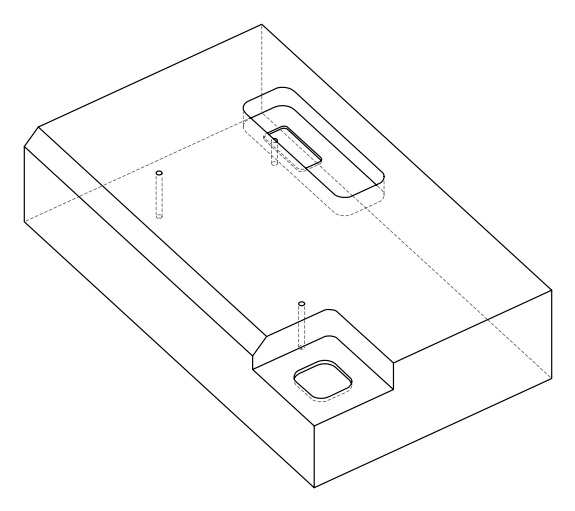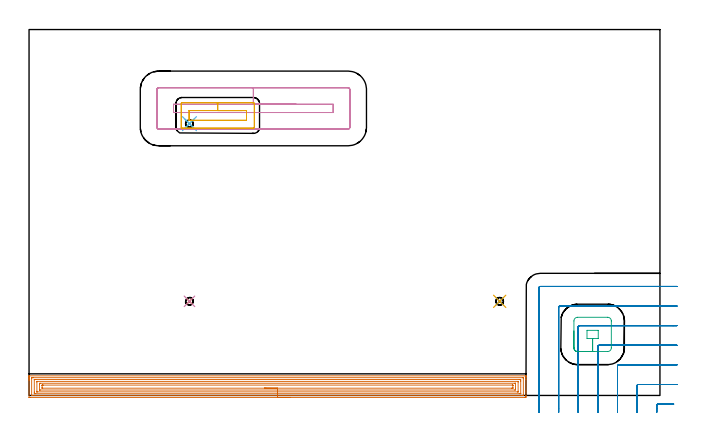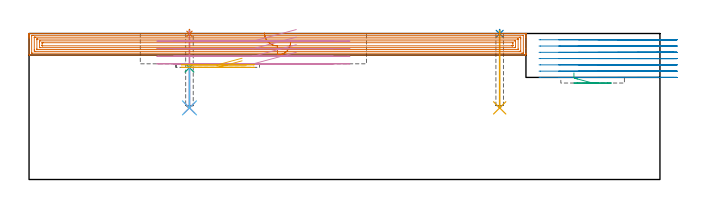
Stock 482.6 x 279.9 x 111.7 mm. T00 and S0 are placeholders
(PLAN: 11 operations, 5 tool changes, 38.7 min)
(1 SPOT_DRILL | STEP1POCKET | NXT0321_9005460120000 | 0.03 min | 2 mm3)
(2 SPOT_DRILL_1 | STEP1POCKET_1 | NXT0321_9005460120000 | 0.03 min | 0 mm3)
(3 SPOT_DRILL_2 | STEP1POCKET_2 | NXT0321_9005460120000 | 0.03 min | 2788 mm3)
(4 DRILL_BLIND_HOLE_INTO_CENTER | STEP1POCKET | UGT0301_453 | 0.24 min | 1447 mm3)
(5 DRILL_BLIND_HOLE_INTO_CENTER_1 | STEP1POCKET_1 | UGT0301_453 | 0.24 min | 1447 mm3)
(6 DRILL_BLIND_HOLE_INTO_CENTER_2 | STEP1POCKET_2 | UGT0301_453 | 0.14 min | 785 mm3)
(7 AREA_MILL | FG_CHAMFER_SURFACE | UGT0205_001 | 18.57 min | 52743 mm3)
(8 MILL_CORNER_NOTCH_RECTANGULAR | CORNER_NOTCH_RECTANGULAR | UGT0201_094 | Follow Part, ap 5, ae 75% | 12.16 min | 319799 mm3)
(9 MILL_RECTANGULAR_POCKET | POCKET_RECTANGULAR_STRAIGHT | UGT0201_094 | Follow Part, ap 5, ae 75% | 0.46 min | 9057 mm3)
(10 MILL_RECTANGULAR_POCKET_1 | POCKET_RECTANGULAR_STRAIGHT_1 | UGT0201_109 | Follow Part, ap 6.35, ae 75% | 5.57 min | 222688 mm3)
(11 MILL_RECTANGULAR_POCKET_2 | POCKET_RECTANGULAR_STRAIGHT_2 | NXT0201_009 | Follow Part, ap 2, ae 75% | 1.2 min | 4455 mm3)
(TOOL NXT0321_9005460120000 | NC Spot Drill, 142deg, 12mm, Carbide, Uncoated | D12 PA142 FL30 Z2)
(TOOL UGT0301_453 | Carbide Drill 5.8 mm | D5.8 PA118 FL57 Z2)
(TOOL UGT0205_001 | Chamfer Mill 20 x 3 x 45 deg. | D20 FL50 Z2)
(TOOL UGT0201_094 | End mill 20 mm | D20 FL38 Z4)
(TOOL UGT0201_109 | End Mill 25.4 mm | D25.4 FL25 Z2)
(TOOL NXT0201_009 | ENDMILL 8mm [2P460-0800-NA 1630] | D8 FL26 Z6)
(OP 1 SPOT_DRILL)
G17 G21 G94 G90
T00 M6
G54
G17 G0 G90 X122.7 Y72. S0 M3
G43 Z121.7 H0
G94 G81 G98 Z111.45 F250. R114.7
G80
M5
M2
(OP 2 SPOT_DRILL_1)
G17 G21 G94 G90
T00 M6
G54
G17 G0 G90 X360. Y72. S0 M3
G43 Z121.7 H0
G94 G81 G98 Z111.45 F250. R114.7
G80
M5
M2
(OP 3 SPOT_DRILL_2)
G17 G21 G94 G90
T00 M6
G54
G17 G0 G90 X122.7 Y207.9 S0 M3
G43 Z121.7 H0
G94 G81 G98 Z85.55 F250. R88.8
G80
M5
M2
(OP 4 DRILL_BLIND_HOLE_INTO_CENTER)
G17 G21 G94 G90
T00 M6
G54
G17 G0 G90 X122.7 Y72. S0 M3
G43 Z121.7 H0
G94 G81 G98 Z54.8 F250. R113.7
G80
M5
M2
(OP 5 DRILL_BLIND_HOLE_INTO_CENTER_1)
G17 G21 G94 G90
T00 M6
G54
G17 G0 G90 X360. Y72. S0 M3
G43 Z121.7 H0
G94 G81 G98 Z54.8 F250. R113.7
G80
M5
M2
(OP 6 DRILL_BLIND_HOLE_INTO_CENTER_2)
G17 G21 G94 G90
T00 M6
G54
G17 G0 G90 X122.7 Y207.9 S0 M3
G43 Z121.7 H0
G94 G81 G98 Z54.8 F250. R87.8
G80
M5
M2
(OP 7 AREA_MILL)
G17 G21 G94 G90
T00 M6
G54
G17 G0 G90 X200.05 Y-1.5 S1061 M3
G43 Z121.7 H0
Z105.2
G94 G1 X200.012 Z104.328 F250.
X199.898 Z103.464
X199.709 Z102.612
X199.447 Z101.78
X199.113 Z100.974
X198.71 Z100.2
X198.242 Z99.464
X197.71 Z98.772
X197.121 Z98.129
X196.478 Z97.54
X195.786 Z97.008
X195.05 Z96.54
X194.276 Z96.137
X193.47 Z95.803
X192.638 Z95.541
X191.787 Z95.352
X190.922 Z95.238
X190.05 Z95.2
X0.621
X0.099 Y-1.495 Z95.203
X0.01 Y-1.492 Z95.206
X0. Y-1.398 Z95.3
Y11.395 Z108.091
Y12.004 Z108.698
Y12.538 Z109.235
Y12.879 Z109.575
Y13.414 Z110.11
Y13.755 Z110.449
Y14.436 Z111.136
Y14.712 Z111.412
X0.003 Y14.858 Z111.551
X0.01 Y14.997 Z111.688
X0.174 Y15. Z111.7
X379.926
X380.09 Y14.997 Z111.688
X380.097 Y14.859 Z111.551
X380.1 Y14.713 Z111.412
Y14.436 Z111.135
Y13.755 Z110.449
Y12.539 Z109.235
Y12.004 Z108.698
Y3.381 Z100.079
Y-0.255 Z96.443
Y-0.523 Z96.175
X380.095 Y-1.13 Z95.567
X380.09 Y-1.493 Z95.205
X379.853 Y-1.497 Z95.202
X379.479 Y-1.5 Z95.2
X190.05
Y-0.086 Z96.614
X2.408 Y-0.085 Z96.615
X2.234 Y-0.084 Z96.616
X2.055 Y-0.08 Z96.62
X2.017 Y-0.079 Z96.621
X2.01 Y-0.057 Z96.643
X2.006 Y-0.026 Z96.674
X2.001 Y0.144 Z96.844
Y13.278 Z109.978
X2.003 Y13.412 Z110.112
X2.008 Y13.518 Z110.218
X2.012 Y13.579 Z110.279
X2.048 Y13.58 Z110.28
X2.408 Y13.584 Z110.284
X2.581 Y13.585 Z110.285
X3.301 Y13.586 Z110.286
X377.692 Y13.585 Z110.285
X377.866 Y13.584 Z110.284
X378.045 Y13.58 Z110.28
X378.083 Y13.579 Z110.279
X378.09 Y13.557 Z110.257
X378.094 Y13.526 Z110.226
X378.099 Y13.356 Z110.056
X378.1 Y0.222 Z96.922
X378.097 Y0.088 Z96.788
X378.093 Y-0.018 Z96.682
X378.088 Y-0.079 Z96.621
X378.052 Y-0.08 Z96.62
X377.692 Y-0.084 Z96.616
X377.519 Y-0.085 Z96.615
X376.799 Y-0.086 Z96.614
X190.05
Y1.328 Z98.028
X5.088 Y1.329 Z98.029
X4.365 Y1.33 Z98.03
X4.195 Y1.332 Z98.032
X4.033 Y1.335 Z98.035
X4.01 Y1.496 Z98.196
X4.004 Y1.684 Z98.384
X4. Y2.372 Z99.072
Y2.563 Z99.263
X4.001 Y12.004 Z108.704
X4.003 Y12.099 Z108.799
X4.007 Y12.146 Z108.846
X4.01 Y12.164 Z108.864
X4.029 Y12.166 Z108.866
X4.195 Y12.169 Z108.869
X4.917 Y12.171 Z108.871
X5.088
X375.012
X375.735 Y12.17 Z108.87
X375.905 Y12.168 Z108.868
X376.068 Y12.165 Z108.865
X376.09 Y12.004 Z108.704
X376.096 Y11.817 Z108.517
X376.099 Y11.128 Z107.828
X376.1 Y10.937 Z107.637
X376.099 Y1.496 Z98.196
X376.097 Y1.401 Z98.101
X376.093 Y1.354 Z98.054
X376.09 Y1.336 Z98.036
X376.071 Y1.334 Z98.034
X375.905 Y1.331 Z98.031
X375.183 Y1.329 Z98.029
X375.012 Y1.328 Z98.028
X190.05
Y2.743 Z99.443
X6.143 Y2.744 Z99.444
X6.084 Y2.745 Z99.445
X6.023 Y2.749 Z99.449
X6.01 Y2.751 Z99.451
X6.007 Y2.771 Z99.471
X6.004 Y2.822 Z99.522
X6. Y3.23 Z99.93
Y10.252 Z106.952
X6.007 Y10.681 Z107.381
X6.01 Y10.734 Z107.434
X6.016 Y10.751 Z107.451
X6.052 Y10.752 Z107.452
X6.188 Y10.755 Z107.455
X6.361 Y10.757 Z107.457
X373.603
X373.957 Y10.756 Z107.456
X374.016 Y10.755 Z107.455
X374.077 Y10.751 Z107.451
X374.09 Y10.749 Z107.449
X374.093 Y10.728 Z107.428
X374.096 Y10.678 Z107.378
X374.1 Y10.27 Z106.97
Y3.248 Z99.948
X374.093 Y2.819 Z99.519
X374.09 Y2.766 Z99.466
X374.085 Y2.749 Z99.449
X374.048 Y2.748 Z99.448
X373.912 Y2.745 Z99.445
X373.739 Y2.743 Z99.443
X190.05
Y4.157 Z100.857
X8.628
X8.225 Y4.16 Z100.86
X8.026 Y4.163 Z100.863
X8.01 Y4.165 Z100.865
X8.006 Y4.181 Z100.881
X8.002 Y4.217 Z100.917
X8.001 Y4.268 Z100.968
X8. Y8.274 Z104.974
X8.002 Y8.501 Z105.201
X8.009 Y9.141 Z105.841
X8.027 Y9.336 Z106.036
X8.697 Y9.343 Z106.043
X371.472
X371.875 Y9.34 Z106.04
X372.074 Y9.337 Z106.037
X372.09 Y9.335 Z106.035
X372.094 Y9.319 Z106.019
X372.098 Y9.283 Z105.983
X372.099 Y9.232 Z105.932
X372.1 Y5.226 Z101.926
X372.098 Y4.999 Z101.699
X372.091 Y4.359 Z101.059
X372.073 Y4.164 Z100.864
X371.403 Y4.157 Z100.857
X190.05
Y5.571 Z102.271
X10.45 Y5.572 Z102.272
X10.14 Y5.574 Z102.274
X10.053 Y5.577 Z102.277
X10.01 Y5.58 Z102.28
X10.008 Y5.611 Z102.311
X10.003 Y5.728 Z102.428
X10.001 Y5.874 Z102.574
Y7.626 Z104.326
X10.004 Y7.846 Z104.546
X10.007 Y7.9 Z104.6
X10.01 Y7.921 Z104.621
X10.038 Y7.923 Z104.623
X10.142 Y7.927 Z104.627
X10.45 Y7.928 Z104.628
X11.034 Y7.929 Z104.629
X369.651 Y7.928 Z104.628
X369.96 Y7.926 Z104.626
X370.048 Y7.923 Z104.623
X370.09 Y7.92 Z104.62
X370.092 Y7.889 Z104.589
X370.097 Y7.772 Z104.472
X370.099 Y7.626 Z104.326
Y5.874 Z102.574
X370.096 Y5.654 Z102.354
X370.093 Y5.6 Z102.3
X370.09 Y5.578 Z102.278
X370.062 Y5.577 Z102.277
X369.958 Y5.573 Z102.273
X369.651 Y5.572 Z102.272
X369.067 Y5.571 Z102.271
X190.05
X189.178 Z102.309
X188.314 Z102.423
X187.462 Z102.612
X186.63 Z102.874
X185.824 Z103.208
X185.05 Z103.611
X184.314 Z104.08
X183.622 Z104.611
X182.979 Z105.2
X182.39 Z105.843
X181.859 Z106.535
X181.39 Z107.271
X180.987 Z108.045
X180.653 Z108.851
X180.391 Z109.683
X180.202 Z110.535
X180.088 Z111.4
X180.05 Z112.271
G0 Z121.7
M5
M2
(OP 8 MILL_CORNER_NOTCH_RECTANGULAR)
G17 G21 G94 G90
T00 M6
G54
G17 G0 G90 X493.113 Y-6.6 S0 M3
G43 Z121.7 H0
Z106.9
G94 G1 X490.113 F250.
X481.093 F500.
G3 X480.1 Y-7.593 R1.
G1 Y-10.
Y-13. F250.
G0 Z121.7
X495.6 Y8.4
Z106.9
G1 X492.6
X466.093 F500.
G3 X465.1 Y7.407 R1.
G1 Y-10.
Y-13. F250.
G0 Z121.7
X495.6 Y23.4
Z106.9
G1 X492.6
X451.094 F500.
G3 X450.1 Y22.406 R1.
G1 Y-10.
Y-13. F250.
G0 Z121.7
X495.6 Y38.4
Z106.9
G1 X492.6
X436.094 F500.
G3 X435.1 Y37.406 R1.
G1 Y-10.
Y-13. F250.
G0 Z121.7
X495.6 Y53.4
Z106.9
G1 X492.6
X421.094 F500.
G3 X420.1 Y52.406 R1.
G1 Y-10.
Y-13. F250.
G0 Z121.7
X495.6 Y68.4
Z106.9
G1 X492.6
X406.095 F500.
G3 X405.1 Y67.405 R1.
G1 Y-10.
Y-13. F250.
G0 Z121.7
X495.6 Y83.4
Z106.9
G1 X492.6
X391.095 F500.
G3 X390.1 Y82.405 R1.
G1 Y-10.
Y-13. F250.
G0 Z121.7
X493.113 Y-6.6
Z102.1
G1 X490.113
X481.093 F500.
G3 X480.1 Y-7.593 R1.
G1 Y-10.
Y-13. F250.
G0 Z121.7
X495.6 Y8.4
Z102.1
G1 X492.6
X466.093 F500.
G3 X465.1 Y7.407 R1.
G1 Y-10.
Y-13. F250.
G0 Z121.7
X495.6 Y23.4
Z102.1
G1 X492.6
X451.094 F500.
G3 X450.1 Y22.406 R1.
G1 Y-10.
Y-13. F250.
G0 Z121.7
X495.6 Y38.4
Z102.1
G1 X492.6
X436.094 F500.
G3 X435.1 Y37.406 R1.
G1 Y-10.
Y-13. F250.
G0 Z121.7
X495.6 Y53.4
Z102.1
G1 X492.6
X421.095 F500.
G3 X420.1 Y52.405 R1.
G1 Y-10.
Y-13. F250.
G0 Z121.7
X495.6 Y68.4
Z102.1
G1 X492.6
X406.095 F500.
G3 X405.1 Y67.405 R1.
G1 Y-10.
Y-13. F250.
G0 Z121.7
X495.6 Y83.4
Z102.1
G1 X492.6
X391.095 F500.
G3 X390.1 Y82.405 R1.
G1 Y-10.
Y-13. F250.
G0 Z121.7
X493.113 Y-6.6
Z97.3
G1 X490.113
X481.093 F500.
G3 X480.1 Y-7.593 R1.
G1 Y-10.
Y-13. F250.
G0 Z121.7
X495.6 Y8.4
Z97.3
G1 X492.6
X466.093 F500.
G3 X465.1 Y7.407 R1.
G1 Y-10.
Y-13. F250.
G0 Z121.7
X495.6 Y23.4
Z97.3
G1 X492.6
X451.094 F500.
G3 X450.1 Y22.406 R1.
G1 Y-10.
Y-13. F250.
G0 Z121.7
X495.6 Y38.4
Z97.3
G1 X492.6
X436.094 F500.
G3 X435.1 Y37.406 R1.
G1 Y-10.
Y-13. F250.
G0 Z121.7
X495.6 Y53.4
Z97.3
G1 X492.6
X421.095 F500.
G3 X420.1 Y52.405 R1.
G1 Y-10.
Y-13. F250.
G0 Z121.7
X495.6 Y68.4
Z97.3
G1 X492.6
X406.095 F500.
G3 X405.1 Y67.405 R1.
G1 Y-10.
Y-13. F250.
G0 Z121.7
X495.6 Y83.4
Z97.3
G1 X492.6
X391.095 F500.
G3 X390.1 Y82.405 R1.
G1 Y-10.
Y-13. F250.
G0 Z121.7
X493.113 Y-6.6
Z92.5
G1 X490.113
X481.093 F500.
G3 X480.1 Y-7.593 R1.
G1 Y-10.
Y-13. F250.
G0 Z121.7
X495.6 Y8.4
Z92.5
G1 X492.6
X466.093 F500.
G3 X465.1 Y7.407 R1.
G1 Y-10.
Y-13. F250.
G0 Z121.7
X495.6 Y23.4
Z92.5
G1 X492.6
X451.094 F500.
G3 X450.1 Y22.406 R1.
G1 Y-10.
Y-13. F250.
G0 Z121.7
X495.6 Y38.4
Z92.5
G1 X492.6
X436.094 F500.
G3 X435.1 Y37.406 R1.
G1 Y-10.
Y-13. F250.
G0 Z121.7
X495.6 Y53.4
Z92.5
G1 X492.6
X421.094 F500.
G3 X420.1 Y52.405 R1.
G1 Y-10.
Y-13. F250.
G0 Z121.7
X495.6 Y68.4
Z92.5
G1 X492.6
X406.095 F500.
G3 X405.1 Y67.405 R1.
G1 Y-10.
Y-13. F250.
G0 Z121.7
X495.6 Y83.4
Z92.5
G1 X492.6
X391.095 F500.
G3 X390.1 Y82.405 R1.
G1 Y-10.
Y-13. F250.
G0 Z121.7
X493.113 Y-6.6
Z87.7
G1 X490.113
X481.093 F500.
G3 X480.1 Y-7.593 R1.
G1 Y-10.
Y-13. F250.
G0 Z121.7
X495.6 Y8.4
Z87.7
G1 X492.6
X466.093 F500.
G3 X465.1 Y7.407 R1.
G1 Y-10.
Y-13. F250.
G0 Z121.7
X495.6 Y23.4
Z87.7
G1 X492.6
X451.094 F500.
G3 X450.1 Y22.406 R1.
G1 Y-10.
Y-13. F250.
G0 Z121.7
X495.6 Y38.4
Z87.7
G1 X492.6
X436.094 F500.
G3 X435.1 Y37.406 R1.
G1 Y-10.
Y-13. F250.
G0 Z121.7
X495.6 Y53.4
Z87.7
G1 X492.6
X421.094 F500.
G3 X420.1 Y52.405 R1.
G1 Y-10.
Y-13. F250.
G0 Z121.7
X495.6 Y68.4
Z87.7
G1 X492.6
X406.095 F500.
G3 X405.1 Y67.405 R1.
G1 Y-10.
Y-13. F250.
G0 Z121.7
X495.6 Y83.4
Z87.7
G1 X492.6
X391.095 F500.
G3 X390.1 Y82.405 R1.
G1 Y-10.
Y-13. F250.
G0 Z121.7
X493.113 Y-6.6
Z82.9
G1 X490.113
X481.093 F500.
G3 X480.1 Y-7.593 R1.
G1 Y-10.
Y-13. F250.
G0 Z121.7
X495.6 Y8.4
Z82.9
G1 X492.6
X466.093 F500.
G3 X465.1 Y7.407 R1.
G1 Y-10.
Y-13. F250.
G0 Z121.7
X495.6 Y23.4
Z82.9
G1 X492.6
X451.094 F500.
G3 X450.1 Y22.406 R1.
G1 Y-10.
Y-13. F250.
G0 Z121.7
X495.6 Y38.4
Z82.9
G1 X492.6
X436.094 F500.
G3 X435.1 Y37.406 R1.
G1 Y-10.
Y-13. F250.
G0 Z121.7
X495.6 Y53.4
Z82.9
G1 X492.6
X421.094 F500.
G3 X420.1 Y52.405 R1.
G1 Y-10.
Y-13. F250.
G0 Z121.7
X495.6 Y68.4
Z82.9
G1 X492.6
X406.095 F500.
G3 X405.1 Y67.405 R1.
G1 Y-10.
Y-13. F250.
G0 Z121.7
X495.6 Y83.4
Z82.9
G1 X492.6
X391.095 F500.
G3 X390.1 Y82.405 R1.
G1 Y-10.
Y-13. F250.
G0 Z121.7
X493.113 Y-6.6
Z78.1
G1 X490.113
X481.093 F500.
G3 X480.1 Y-7.593 R1.
G1 Y-10.
Y-13. F250.
G0 Z121.7
X495.6 Y8.4
Z78.1
G1 X492.6
X466.093 F500.
G3 X465.1 Y7.407 R1.
G1 Y-10.
Y-13. F250.
G0 Z121.7
X495.6 Y23.4
Z78.1
G1 X492.6
X451.094 F500.
G3 X450.1 Y22.406 R1.
G1 Y-10.
Y-13. F250.
G0 Z121.7
X495.6 Y38.4
Z78.1
G1 X492.6
X436.094 F500.
G3 X435.1 Y37.406 R1.
G1 Y-10.
Y-13. F250.
G0 Z121.7
X495.6 Y53.4
Z78.1
G1 X492.6
X421.094 F500.
G3 X420.1 Y52.405 R1.
G1 Y-10.
Y-13. F250.
G0 Z121.7
X495.6 Y68.4
Z78.1
G1 X492.6
X406.095 F500.
G3 X405.1 Y67.405 R1.
G1 Y-10.
Y-13. F250.
G0 Z121.7
X495.6 Y83.4
Z78.1
G1 X492.6
X391.095 F500.
G3 X390.1 Y82.405 R1.
G1 Y-10.
Y-13. F250.
G0 Z121.7
M5
M2
(OP 9 MILL_RECTANGULAR_POCKET)
G17 G21 G94 G90
T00 M6
G54
G17 G0 G90 X416.8 Y49.375 S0 M3
G43 Z121.7 H0
Z81.537
G94 G1 Y36.233 Z78.016 F250.
X416.863 Y35.785 Z77.895
X416.997 Y35.354 Z77.774
X417.199 Y34.949 Z77.653
X417.463 Y34.583 Z77.532
X417.783 Y34.263 Z77.411
X418.149 Y33.999 Z77.289
X418.554 Y33.797 Z77.168
X418.985 Y33.663 Z77.047
X419.433 Y33.6 Z76.926
X431.1 Z73.8
Y43.6
X435.4 F500.
Y49.8
X426.8
Y43.6
X431.1
Y33.6
X442.6
G3 X445.4 Y36.4 R2.8
G1 Y57.
G3 X442.6 Y59.8 R2.8
G1 X419.6
G3 X416.8 Y57. R2.8
G1 Y36.4
G3 X419.6 Y33.6 R2.8
G1 X431.1
X432.1
G0 Z121.7
M5
M2
(OP 10 MILL_RECTANGULAR_POCKET_1)
G17 G21 G94 G90
T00 M6
G54
G17 G0 G90 X204.442 Y222.7 S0 M3
G43 Z121.7 H0
Z114.7
G94 G1 X171.6 Z105.9 F250.
X110.5 F500.
Y216.4
X232.7
Y222.7
X171.6
Y235.4
X99.2
G3 X97.8 Y234. R1.4
G1 Y205.1
G3 X99.2 Y203.7 R1.4
G1 X244.
G3 X245.4 Y205.1 R1.4
G1 Y234.
G3 X244. Y235.4 R1.4
G1 X171.6
X170.6
G0 X204.442 Y222.7 Z108.9
G1 X171.6 Z100.1 F250.
X110.5 F500.
Y216.4
X232.7
Y222.7
X171.6
Y235.4
X99.2
G3 X97.8 Y234. R1.4
G1 Y205.1
G3 X99.2 Y203.7 R1.4
G1 X244.
G3 X245.4 Y205.1 R1.4
G1 Y234.
G3 X244. Y235.4 R1.4
G1 X171.6
X170.6
G0 X204.442 Y222.7 Z103.1
G1 X171.6 Z94.3 F250.
X110.5 F500.
Y216.4
X232.7
Y222.7
X171.6
Y235.4
X99.2
G3 X97.8 Y234. R1.4
G1 Y205.1
G3 X99.2 Y203.7 R1.4
G1 X244.
G3 X245.4 Y205.1 R1.4
G1 Y234.
G3 X244. Y235.4 R1.4
G1 X171.6
X170.6
G0 X204.442 Y222.7 Z97.3
G1 X171.6 Z88.5 F250.
X110.5 F500.
Y216.4
X232.7
Y222.7
X171.6
Y235.4
X99.2
G3 X97.8 Y234. R1.4
G1 Y205.1
G3 X99.2 Y203.7 R1.4
G1 X244.
G3 X245.4 Y205.1 R1.4
G1 Y234.
G3 X244. Y235.4 R1.4
G1 X171.6
X170.6
G0 Z121.7
M5
M2
(OP 11 MILL_RECTANGULAR_POCKET_2)
G17 G21 G94 G90
T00 M6
G54
G17 G0 G90 X162.982 Y217.9 S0 M3
G43 Z121.7 H1
Z92.785
G94 G1 X144.35 Z87.792 F250.
X122.4 F500.
Y210.5
X166.3
Y217.9
X144.35
Y223.9
X116.9
G3 X116.4 Y223.4 R0.5
G1 Y205.
G3 X116.9 Y204.5 R0.5
G1 X171.8
G3 X172.3 Y205. R0.5
G1 Y223.4
G3 X171.8 Y223.9 R0.5
G1 X144.35
X143.35
G0 X162.982 Y217.9 Z90.792
G1 X144.35 Z85.8 F250.
X122.4 F500.
Y210.5
X166.3
Y217.9
X144.35
Y223.9
X116.9
G3 X116.4 Y223.4 R0.5
G1 Y205.
G3 X116.9 Y204.5 R0.5
G1 X171.8
G3 X172.3 Y205. R0.5
G1 Y223.4
G3 X171.8 Y223.9 R0.5
G1 X144.35
X143.35
G0 Z121.7
M5
M2
